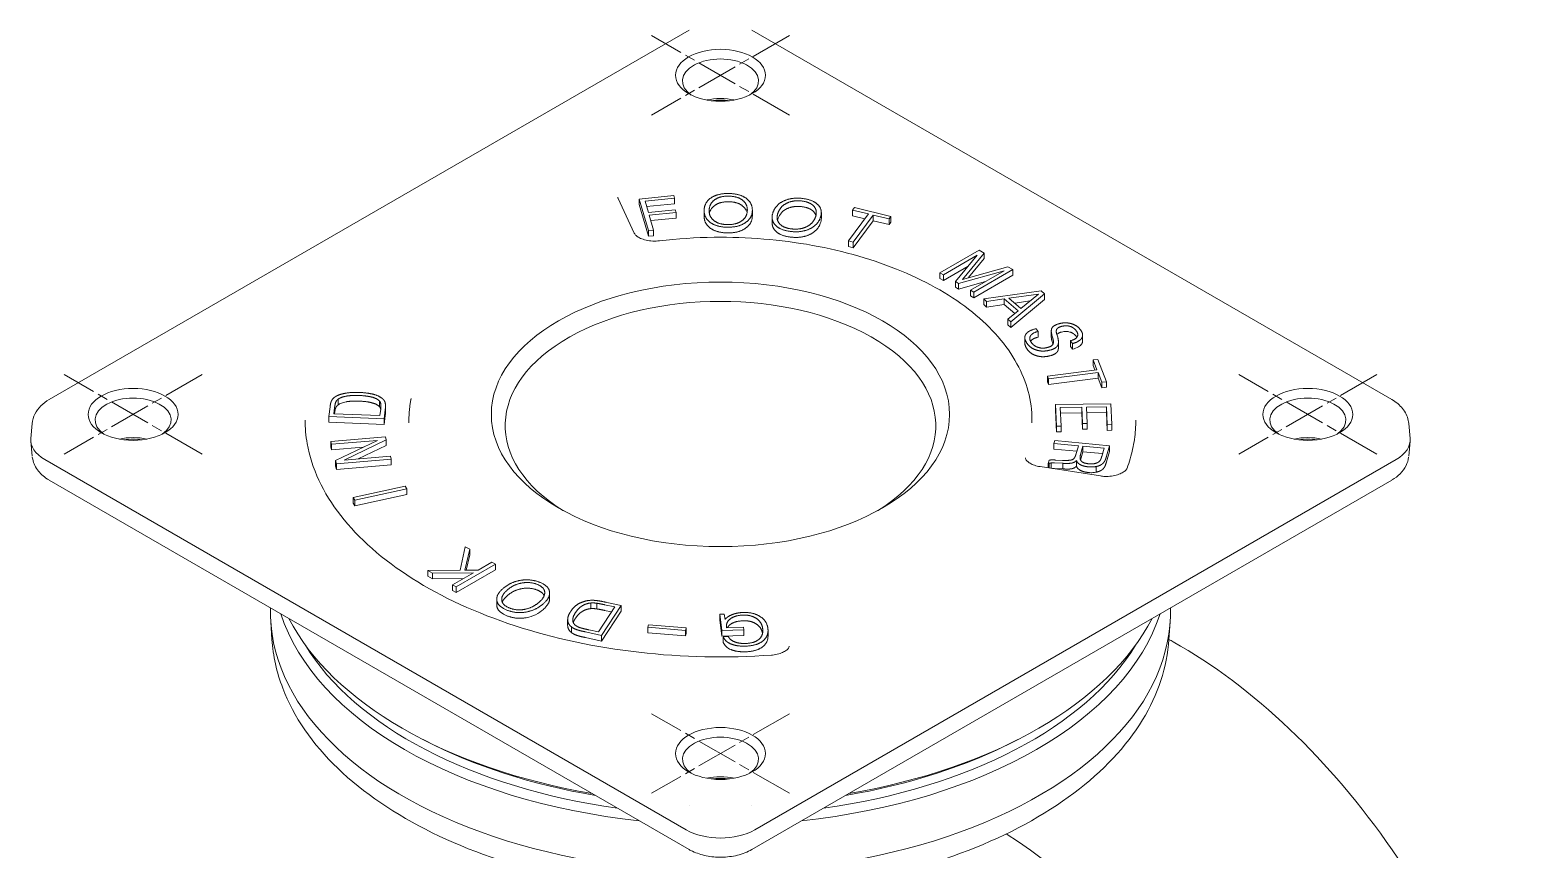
# Model space of a CAD drawing. Header units: millimetres. Extents: x 12 to 828, y 12 to 582.
# Drawn here: x 306.3 to 523.7, y 333.4 to 451.8 of the extents above; entities that cross this region are included whole.
import ezdxf

# ---------------------------------------------------------------- set-up
doc = ezdxf.new("R2010")
doc.units = ezdxf.units.MM
doc.header["$LTSCALE"] = 2
doc.linetypes.add('CHAIN', pattern=[0.3543, 0.2362, -0.0295, 0.0591, -0.0295])
doc.layers.add('가는실선중심선_A3', color=1, linetype='Continuous', lineweight=5, true_color=0xff0000)
doc.layers.add('굵은실선_A3', color=7, linetype='Continuous', lineweight=18)

msp = doc.modelspace()

# ---------------------------------------------------------------- linework, layer by layer
at = {"layer": '가는실선중심선_A3', "linetype": 'CHAIN', "ltscale": 12.778786}
for p, q in [((415.99, 439.51), (396.07, 451.01)), ((415.99, 451.01), (396.07, 439.51)), ((331.14, 390.52), (311.22, 402.02)), ((331.14, 402.02), (311.22, 390.52)), ((500.84, 390.52), (480.92, 402.02)), ((500.84, 402.02), (480.92, 390.52)), ((415.99, 341.53), (396.07, 353.03)), ((415.99, 353.03), (396.07, 341.53))]:
    msp.add_line(p, q, dxfattribs=at)
at = {"layer": '굵은실선_A3'}
for p, q in [((309.05, 398.41), (401.5, 451.78)), ((410.56, 451.78), (503.01, 398.41)), ((393.57, 422.44), (391.24, 427.47)), ((399.29, 427.87), (394.3, 427.38)), ((394.3, 427.38), (395.64, 422.83)), ((394.3, 426.57), (394.3, 427.38)), ((395.64, 422.01), (394.3, 426.57)), ((395.13, 427.08), (399.4, 427.5)), ((395.61, 425.43), (395.13, 427.08)), ((399.4, 426.68), (395.36, 426.28)), ((399.4, 427.5), (399.29, 427.87)), ((399.4, 426.68), (399.4, 427.5)), ((425.38, 426.14), (425.12, 425.79)), ((430.64, 424.85), (425.38, 426.14)), ((399.5, 425.82), (395.61, 425.43)), ((395.72, 425.06), (399.61, 425.44)), ((396.36, 422.9), (395.72, 425.06)), ((399.61, 424.62), (395.96, 424.26)), ((399.61, 425.44), (399.5, 425.82)), ((399.61, 424.62), (399.61, 425.44)), ((403.67, 424.88), (403.67, 425.7)), ((410.64, 424.98), (410.64, 425.8)), ((413.49, 423.92), (413.49, 424.74)), ((420.6, 424.6), (420.6, 425.42)), ((427.41, 425.23), (424.54, 421.33)), ((425.12, 425.79), (427.41, 425.23)), ((425.12, 424.97), (425.12, 425.79)), ((426.9, 424.54), (425.12, 424.97)), ((425.21, 421.17), (428.08, 425.06)), ((428.08, 424.25), (425.21, 420.35)), ((428.08, 425.06), (430.38, 424.5)), ((428.08, 424.25), (428.08, 425.06)), ((430.38, 423.68), (428.08, 424.25)), ((430.38, 424.5), (430.64, 424.85)), ((430.38, 423.68), (430.38, 424.5)), ((430.64, 424.04), (430.38, 423.68)), ((430.64, 424.04), (430.64, 424.85)), ((395.64, 422.83), (396.36, 422.9)), ((395.64, 422.01), (395.64, 422.83)), ((396.36, 422.08), (395.64, 422.01)), ((396.36, 422.08), (396.36, 422.9)), ((424.54, 420.51), (424.54, 421.33)), ((424.54, 421.33), (425.21, 421.17)), ((425.21, 420.35), (424.54, 420.51)), ((425.21, 420.35), (425.21, 421.17)), ((443.38, 420), (437.74, 416.73)), ((441, 415.78), (444.11, 419.58)), ((444.11, 419.58), (443.38, 420)), ((444.11, 418.77), (444.11, 419.58)), ((438.25, 416.43), (443.1, 419.26)), ((441.81, 417.69), (438.25, 415.62)), ((443.1, 419.26), (439.97, 415.45)), ((447.55, 417.61), (441, 415.78)), ((444.11, 418.77), (441.87, 416.03)), ((448.28, 417.19), (447.55, 417.61)), ((437.74, 415.91), (437.74, 416.73)), ((437.74, 416.73), (438.25, 416.43)), ((438.25, 415.62), (437.74, 415.91)), ((438.25, 415.62), (438.25, 416.43)), ((439.97, 415.45), (440.41, 415.19)), ((439.97, 414.63), (439.97, 415.45)), ((440.41, 415.19), (447, 417.03)), ((444.3, 415.46), (440.41, 414.38)), ((447, 417.03), (442.14, 414.2)), ((442.65, 413.91), (448.28, 417.19)), ((448.28, 416.37), (442.65, 413.1)), ((448.28, 416.37), (448.28, 417.19)), ((440.41, 414.38), (439.97, 414.63)), ((440.41, 414.38), (440.41, 415.19)), ((442.14, 414.2), (442.65, 413.91)), ((442.14, 413.39), (442.14, 414.2)), ((442.65, 413.1), (442.14, 413.39)), ((442.65, 413.1), (442.65, 413.91)), ((452.37, 414.11), (444.05, 412.95)), ((447.7, 413.04), (451.96, 413.65)), ((449.44, 411.57), (447.7, 413.04)), ((447.96, 409.64), (452.86, 413.7)), ((451.96, 413.65), (449.44, 411.57)), ((452.86, 413.7), (452.37, 414.11)), ((452.86, 412.88), (452.86, 413.7)), ((444.05, 412.14), (444.05, 412.95)), ((444.05, 412.95), (444.48, 412.59)), ((444.48, 411.77), (444.05, 412.14)), ((444.48, 412.59), (447.01, 412.95)), ((444.48, 411.77), (444.48, 412.59)), ((447.01, 412.13), (444.48, 411.77)), ((447.01, 412.95), (449.04, 411.23)), ((447.01, 412.13), (447.01, 412.95)), ((448.55, 410.83), (447.01, 412.13)), ((449.04, 411.23), (447.53, 410.01)), ((452.86, 412.88), (447.96, 408.83)), ((450.77, 412.67), (448.53, 412.35)), ((447.53, 410.01), (447.96, 409.64)), ((447.53, 409.19), (447.53, 410.01)), ((447.96, 408.83), (447.53, 409.19)), ((447.96, 408.83), (447.96, 409.64)), ((450, 406.54), (450, 407.36)), ((451.62, 408.65), (451.57, 408.64)), ((451.92, 408.25), (451.62, 408.65)), ((451.92, 407.43), (451.92, 408.25)), ((453.82, 407.5), (453.82, 408.31)), ((453.9, 407.73), (454.03, 407.3)), ((454.03, 406.48), (453.9, 406.92)), ((454.74, 407.41), (454.58, 407.95)), ((454.85, 405.92), (454.85, 406.73)), ((456.57, 406.91), (456.88, 406.5)), ((456.57, 406.09), (456.57, 406.91)), ((456.88, 405.69), (456.88, 406.5)), ((458.35, 406.9), (458.35, 407.72)), ((456.88, 405.69), (456.57, 406.09)), ((460.42, 402.73), (453.26, 401.81)), ((453.41, 401.4), (460.58, 402.32)), ((460.53, 404.21), (459.88, 404.13)), ((459.88, 404.13), (460.42, 402.73)), ((459.88, 403.31), (459.88, 404.13)), ((460.12, 402.69), (459.88, 403.31)), ((461.77, 400.99), (460.53, 404.21)), ((460.58, 402.32), (461.12, 400.91)), ((460.58, 401.5), (460.58, 402.32)), ((453.26, 400.99), (453.26, 401.81)), ((453.26, 401.81), (453.41, 401.4)), ((453.41, 400.58), (453.26, 400.99)), ((460.58, 401.5), (453.41, 400.58)), ((453.41, 400.58), (453.41, 401.4)), ((461.12, 400.09), (460.58, 401.5)), ((461.12, 400.91), (461.77, 400.99)), ((461.12, 400.09), (461.12, 400.91)), ((461.77, 400.18), (461.12, 400.09)), ((461.77, 400.18), (461.77, 400.99)), ((350.78, 397.63), (350.78, 398.45)), ((356.79, 397.36), (356.79, 398.18)), ((462.42, 397.81), (454.43, 397.68)), ((462.58, 394.79), (462.42, 397.81)), ((349.64, 397.38), (349.47, 395.96)), ((349.47, 395.96), (357.45, 395.65)), ((349.47, 395.15), (349.47, 395.96)), ((350.18, 396.35), (350.28, 397.22)), ((356.84, 396.09), (350.18, 396.35)), ((350.28, 396.41), (350.28, 396.35)), ((356.95, 397), (356.84, 396.09)), ((356.97, 397.25), (356.97, 397.67)), ((357.45, 395.65), (357.6, 396.93)), ((357.6, 396.12), (357.45, 394.83)), ((357.45, 394.83), (357.45, 395.65)), ((357.64, 396.68), (357.64, 397.5)), ((454.43, 396.86), (454.43, 397.68)), ((454.43, 397.68), (454.58, 394.58)), ((454.58, 393.76), (454.43, 396.86)), ((455.11, 397.27), (458.22, 397.32)), ((455.24, 394.59), (455.11, 397.27)), ((458.22, 396.51), (455.15, 396.45)), ((458.22, 397.32), (458.34, 394.94)), ((458.22, 396.51), (458.22, 397.32)), ((458.34, 394.13), (458.22, 396.51)), ((458.89, 397.33), (461.78, 397.38)), ((459.01, 394.95), (458.89, 397.33)), ((461.78, 396.57), (458.93, 396.52)), ((461.78, 397.38), (461.91, 394.78)), ((461.78, 396.57), (461.78, 397.38)), ((461.91, 393.96), (461.78, 396.57)), ((306.6, 394.97), (306.4, 392.81)), ((357.45, 394.83), (349.47, 395.15)), ((361.03, 395.45), (361.03, 395.05)), ((451.03, 395.45), (451.03, 395.05)), ((454.58, 394.58), (455.24, 394.59)), ((454.58, 393.76), (454.58, 394.58)), ((455.24, 393.77), (454.58, 393.76)), ((455.24, 393.77), (455.24, 394.59)), ((458.34, 394.94), (459.01, 394.95)), ((458.34, 394.13), (458.34, 394.94)), ((459.01, 394.14), (458.34, 394.13)), ((459.01, 394.14), (459.01, 394.95)), ((461.91, 394.78), (462.58, 394.79)), ((461.91, 393.96), (461.91, 394.78)), ((462.58, 393.97), (461.91, 393.96)), ((462.58, 393.97), (462.58, 394.79)), ((505.46, 394.97), (505.66, 392.81)), ((306.4, 392.38), (306.6, 390.22)), ((357.64, 393.04), (349.72, 392.37)), ((349.72, 392.37), (349.83, 391.96)), ((349.72, 391.56), (349.72, 392.37)), ((349.83, 391.14), (349.72, 391.56)), ((349.83, 391.96), (356.49, 392.52)), ((349.83, 391.14), (349.83, 391.96)), ((354.43, 391.53), (349.83, 391.14)), ((356.49, 392.52), (350.42, 389.6)), ((351.65, 389.65), (357.75, 392.59)), ((357.75, 391.77), (353.71, 389.83)), ((357.75, 392.59), (357.64, 393.04)), ((357.75, 391.77), (357.75, 392.59)), ((454.32, 392.48), (454.2, 392.07)), ((454.2, 392.07), (457.73, 391.74)), ((454.2, 391.25), (454.2, 392.07)), ((462.22, 391.74), (454.32, 392.48)), ((457.73, 391.74), (457.35, 390.41)), ((458.04, 390.47), (458.38, 391.68)), ((458.38, 391.68), (461.45, 391.39)), ((458.38, 390.86), (458.38, 391.68)), ((461.45, 391.39), (461.11, 390.2)), ((461.79, 390.23), (462.22, 391.74)), ((462.22, 390.93), (462.22, 391.74)), ((505.66, 392.38), (505.46, 390.22)), ((308.44, 389.74), (401.09, 336.25)), ((350.42, 389.6), (350.54, 389.14)), ((350.42, 388.78), (350.42, 389.6)), ((350.54, 389.14), (358.45, 389.8)), ((350.54, 388.32), (350.54, 389.14)), ((358.35, 390.22), (351.65, 389.65)), ((358.45, 389.8), (358.35, 390.22)), ((358.45, 388.98), (358.45, 389.8)), ((410.97, 336.25), (503.62, 389.74)), ((453.52, 389.66), (453.39, 389.19)), ((453.39, 389.19), (453.5, 389.18)), ((453.39, 388.54), (453.39, 389.19)), ((453.5, 388.52), (453.5, 389.18)), ((453.79, 388.48), (453.79, 389.25)), ((457.5, 390.94), (454.2, 391.25)), ((454.27, 389.26), (455.47, 389.2)), ((455.42, 389.63), (454.37, 389.68)), ((455.47, 388.39), (455.47, 389.2)), ((457.46, 388.79), (457.46, 389.61)), ((458.38, 390.86), (458.05, 389.68)), ((461.22, 390.6), (458.38, 390.86)), ((462.22, 390.93), (461.79, 389.41)), ((350.54, 388.32), (350.42, 388.78)), ((358.45, 388.98), (350.54, 388.32)), ((460.91, 387.38), (452.2, 388.73)), ((455.47, 388.39), (454.27, 388.45)), ((460.3, 387.92), (460.3, 388.74)), ((401.5, 333.41), (309.05, 386.78)), ((360.46, 385.89), (352.96, 384.27)), ((353.22, 383.88), (360.71, 385.5)), ((360.71, 385.5), (360.46, 385.89)), ((360.71, 384.68), (360.71, 385.5)), ((503.01, 386.78), (410.56, 333.41)), ((352.96, 384.27), (353.22, 383.88)), ((352.96, 383.46), (352.96, 384.27)), ((353.22, 383.06), (352.96, 383.46)), ((360.71, 384.68), (353.22, 383.06)), ((353.22, 383.06), (353.22, 383.88)), ((369.16, 377.15), (368.41, 373.76)), ((369.1, 373.76), (369.81, 376.78)), ((369.81, 376.78), (369.16, 377.15)), ((369.81, 375.96), (369.81, 376.78)), ((367.86, 371.37), (373.52, 374.63)), ((369.81, 375.96), (369.29, 373.76)), ((373.01, 374.92), (371.01, 373.77)), ((373.52, 374.63), (373.01, 374.92)), ((373.52, 373.81), (373.52, 374.63)), ((368.41, 373.76), (363.77, 373.74)), ((363.77, 373.74), (364.43, 373.35)), ((363.77, 372.92), (363.77, 373.74)), ((364.43, 372.53), (363.77, 372.92)), ((364.43, 373.35), (370.34, 373.39)), ((364.43, 372.53), (364.43, 373.35)), ((368.91, 372.56), (364.43, 372.53)), ((370.34, 373.39), (367.34, 371.66)), ((373.52, 373.81), (367.86, 370.55)), ((371.01, 373.77), (369.1, 373.76)), ((367.34, 371.66), (367.86, 371.37)), ((367.34, 370.85), (367.34, 371.66)), ((367.86, 370.55), (367.34, 370.85)), ((367.86, 370.55), (367.86, 371.37)), ((373.71, 368.76), (373.71, 369.57)), ((381.35, 369.65), (381.35, 370.46)), ((387.29, 368.21), (387.29, 369.02)), ((388.19, 368.16), (388.19, 368.98)), ((390.76, 368.45), (388.4, 364.84)), ((388.85, 364.34), (391.68, 368.66)), ((391.68, 367.84), (388.85, 363.52)), ((389.28, 368.77), (390.76, 368.45)), ((390.3, 367.73), (389.28, 367.95)), ((391.68, 368.66), (389.59, 369.11)), ((391.68, 367.84), (391.68, 368.66)), ((406.55, 367.42), (405.96, 367.4)), ((405.96, 367.4), (406.23, 365.03)), ((405.96, 366.58), (405.96, 367.4)), ((406.7, 366.66), (406.55, 367.42)), ((341.24, 363.77), (341.07, 366.3)), ((383.95, 365.81), (383.95, 366.63)), ((384.52, 364.73), (384.52, 365.55)), ((395.61, 365.89), (395.52, 365.54)), ((395.52, 365.54), (401, 365.07)), ((395.52, 364.73), (395.52, 365.54)), ((401.08, 365.41), (395.61, 365.89)), ((401, 365.07), (401.08, 365.41)), ((401.08, 364.6), (401.08, 365.41)), ((406.23, 364.22), (405.96, 366.58)), ((409.35, 365.53), (406.89, 365.44)), ((406.89, 365.44), (406.89, 365.46)), ((409.39, 365.15), (409.35, 365.53)), ((470.82, 363.77), (470.99, 366.3)), ((386.55, 364.84), (388.85, 364.34)), ((388.85, 363.52), (386.55, 364.02)), ((388.4, 364.84), (386.99, 365.15)), ((388.85, 363.52), (388.85, 364.34)), ((401, 364.26), (395.52, 364.73)), ((401, 364.26), (401, 365.07)), ((401.08, 364.6), (401, 364.26)), ((406.23, 365.03), (409.39, 365.15)), ((406.23, 364.22), (406.23, 365.03)), ((409.39, 364.33), (406.23, 364.22)), ((407.18, 364.16), (406.43, 364.14)), ((406.43, 363.32), (406.43, 364.14)), ((409.39, 364.33), (409.39, 365.15)), ((412.9, 364.24), (412.9, 365.06)), ((363.35, 349.14), (362.65, 349.5)), ((448.71, 349.14), (449.41, 349.5))]:
    msp.add_line(p, q, dxfattribs=at)
for centre, major_axis, ratio, start_param, end_param in [((402.5, 450.05), (-1, 1.73), 0.57735, 6.277111, 6.283185), ((409.56, 450.05), (1, 1.73), 0.57735, 0, 0.006075), ((406.03, 444.44), (-5.5, 0), 0.57735, 2.443413, 6.981365), ((406.03, 438.73), (-5.5, 0), 0.57735, 4.341748, 5.08303), ((406.03, 437.91), (6.5, 0), 0.57735, 1.365845, 1.775747), ((406.03, 394.64), (-31.1, 0), 0.57735, 2.387853, 7.036925), ((321.18, 395.45), (-5.5, 0), 0.57735, 2.443413, 6.981365), ((490.88, 395.45), (-5.5, 0), 0.57735, 2.443413, 6.981365), ((313.41, 392.6), (-7.02, 0), 0.575771, 6.230968, 7.067214), ((321.18, 389.74), (-5.5, 0), 0.57735, 4.341748, 5.08303), ((321.18, 388.92), (6.5, 0), 0.57735, 1.365845, 1.775747), ((490.88, 389.74), (-5.5, 0), 0.57735, 4.341748, 5.08303), ((490.88, 388.92), (6.5, 0), 0.57735, 1.365845, 1.775747), ((498.65, 392.6), (7.02, 0), 0.575771, 5.499157, 6.335402), ((406.03, 367.69), (65, 0), 0.57735, 3.125035, 6.299743), ((406.03, 374.23), (-64.58, 0), 0.57735, 0.182533, 1.388263), ((406.03, 374.23), (64.58, 0), 0.57735, 4.894922, 6.100652), ((406.03, 377.49), (-65.05, 0), 0.57735, 0.288759, 1.282037), ((406.03, 377.49), (65.05, 0), 0.57735, 5.001148, 5.994426), ((406.03, 375.04), (-63.53, 0), 0.57735, 0.336632, 1.334337), ((406.03, 375.04), (63.53, 0), 0.57735, 4.948848, 5.946553), ((406.03, 376.67), (64, 0), 0.57735, 3.98233, 4.426032), ((406.03, 346.46), (-5.5, 0), 0.57735, 2.443413, 6.981365), ((406.03, 376.67), (64, 0), 0.57735, 4.998745, 5.442448), ((406.03, 340.75), (-5.5, 0), 0.57735, 4.341748, 5.08303), ((406.03, 339.93), (6.5, 0), 0.57735, 1.365845, 1.775747), ((406.03, 376.67), (64, 0), 0.577353, 4.641692, 4.641701), ((406.03, 376.67), (64, 0), 0.577353, 4.783077, 4.783086), ((406.03, 339.12), (-7, 0), 0.578934, 0.786768, 2.354825), ((445.63, 288.49), (29.5, -51.1), 0.57735, 5.984611, 8.599105), ((402.5, 335.14), (-1, -1.73), 0.57735, 0, 0.006073), ((409.56, 335.14), (1, -1.73), 0.57735, 6.277112, 6.283185)]:
    msp.add_ellipse(centre, major_axis=major_axis, ratio=ratio, start_param=start_param, end_param=end_param, dxfattribs=at)
for centre, major_axis in [((406.03, 445.26), (6.5, 0)), ((406.03, 396.27), (33.1, 0)), ((321.18, 396.27), (6.5, 0)), ((490.88, 396.27), (6.5, 0)), ((406.03, 347.28), (6.5, 0))]:
    msp.add_ellipse(centre, major_axis=major_axis, ratio=0.57735, dxfattribs=at)
for points, knots in [([(391.24, 427.47), (391.23, 427.48), (391.23, 427.5), (391.22, 427.52), (391.21, 427.54), (391.21, 427.56), (391.2, 427.57), (391.2, 427.59), (391.2, 427.6), (391.2, 427.62), (391.2, 427.64), (391.2, 427.65)], [2.0943951, 2.0943951, 2.0943951, 2.0943951, 2.146755, 2.146755, 2.1991149, 2.1991149, 2.2514747, 2.2514747, 2.3038346, 2.3038346, 2.3561945, 2.3561945, 2.3561945, 2.3561945]), ([(405.22, 426.47), (404.95, 426.28), (404.75, 426.06), (404.53, 425.65), (404.47, 425.47), (404.43, 425.3)], [0, 0, 0, 0, 0.130289, 0.130289, 0.2226078, 0.2226078, 0.2226078, 0.2226078]), ([(409.18, 426.42), (409.45, 426.23), (409.63, 426), (409.8, 425.64), (409.84, 425.51), (409.87, 425.38)], [-0.2798427, -0.2798427, -0.2798427, -0.2798427, -0.1501596, -0.1501596, -0.0837736, -0.0837736, -0.0837736, -0.0837736]), ([(415.65, 425.99), (415.32, 425.83), (415.05, 425.63), (414.61, 425.16), (414.45, 424.88), (414.35, 424.6)], [0, 0, 0, 0, 0.130289, 0.130289, 0.2796258, 0.2796258, 0.2796258, 0.2796258]), ([(397.2, 421.35), (396.89, 421.31), (396.56, 421.3), (395.91, 421.33), (395.59, 421.38), (395, 421.51), (394.73, 421.6), (394.27, 421.8), (394.08, 421.91), (393.8, 422.13), (393.7, 422.24), (393.61, 422.37), (393.59, 422.41), (393.57, 422.44)], [0.58614, 0.58614, 0.58614, 0.58614, 0.871618, 0.871618, 1.158267, 1.158267, 1.440164, 1.440164, 1.712458, 1.712458, 1.977772, 1.977772, 2.094395, 2.094395, 2.094395, 2.094395]), ([(451.03, 395.45), (451.03, 398.23), (450.28, 400.99), (447.39, 406.28), (445.2, 408.79), (439.57, 413.33), (436.1, 415.33), (428.26, 418.6), (423.9, 419.86), (414.71, 421.52), (409.9, 421.91), (402.45, 421.82), (399.8, 421.65), (397.2, 421.35)], [0.785398, 0.785398, 0.785398, 0.785398, 1.091932, 1.091932, 1.407377, 1.407377, 1.730424, 1.730424, 2.054085, 2.054085, 2.377111, 2.377111, 2.555453, 2.555453, 2.555453, 2.555453]), ([(456.51, 408.17), (456.42, 408.2), (456.33, 408.22), (456.14, 408.24), (456.04, 408.25), (455.72, 408.25), (455.51, 408.21), (455.31, 408.17)], [0, 0, 0, 0, 0.0299019, 0.0299019, 0.0596118, 0.0596118, 0.1248461, 0.1248461, 0.1248461, 0.1248461]), ([(458.23, 406.48), (458.18, 406.4), (458.11, 406.32), (457.95, 406.16), (457.85, 406.09), (457.49, 405.88), (457.19, 405.77), (456.88, 405.69)], [0, 0, 0, 0, 0.0472103, 0.0472103, 0.0947513, 0.0947513, 0.1996313, 0.1996313, 0.1996313, 0.1996313]), ([(306.6, 394.96), (306.64, 395.43), (306.78, 395.89), (307.2, 396.75), (307.5, 397.15), (308.2, 397.85), (308.61, 398.15), (309.05, 398.41)], [0, 0, 0, 0, 0.169228, 0.169228, 0.3408323, 0.3408323, 0.5136165, 0.5136165, 0.5136165, 0.5136165]), ([(350.78, 397.63), (350.91, 397.74), (351.08, 397.83), (351.48, 397.98), (351.71, 398.04), (351.95, 398.09)], [0, 0, 0, 0, 0.0695407, 0.0695407, 0.1447666, 0.1447666, 0.1447666, 0.1447666]), ([(361.32, 398.48), (361.28, 398.28), (361.25, 398.08), (361.19, 397.68), (361.16, 397.48), (361.11, 397.07), (361.09, 396.87), (361.06, 396.47), (361.05, 396.26), (361.03, 395.86), (361.03, 395.66), (361.03, 395.45)], [3.8149987, 3.8149987, 3.8149987, 3.8149987, 3.8373971, 3.8373971, 3.8597955, 3.8597955, 3.882194, 3.882194, 3.9045924, 3.9045924, 3.9269908, 3.9269908, 3.9269908, 3.9269908]), ([(361.33, 398.55), (361.33, 398.55), (361.33, 398.54), (361.33, 398.53), (361.33, 398.53), (361.33, 398.52), (361.33, 398.52), (361.33, 398.51), (361.33, 398.5), (361.33, 398.49), (361.32, 398.49), (361.32, 398.48)], [5.4977871, 5.4977871, 5.4977871, 5.4977871, 5.5201856, 5.5201856, 5.542584, 5.542584, 5.5649824, 5.5649824, 5.5873809, 5.5873809, 5.6097793, 5.6097793, 5.6097793, 5.6097793]), ([(503.01, 398.41), (503.61, 398.06), (504.15, 397.62), (504.96, 396.61), (505.26, 396.02), (505.42, 395.26), (505.45, 395.11), (505.46, 394.96)], [0, 0, 0, 0, 0.234404, 0.234404, 0.4575754, 0.4575754, 0.5127203, 0.5127203, 0.5127203, 0.5127203]), ([(413.38, 361.49), (407.02, 361.04), (400.54, 361.18), (387.98, 362.62), (381.91, 363.92), (370.8, 367.55), (365.76, 369.86), (357.23, 375.27), (353.73, 378.35), (348.59, 384.96), (346.96, 388.48), (346.13, 393.18), (346.03, 394.31), (346.03, 395.45)], [0.663521, 0.663521, 0.663521, 0.663521, 0.981462, 0.981462, 1.299355, 1.299355, 1.61683, 1.61683, 1.934037, 1.934037, 2.25416, 2.25416, 2.356194, 2.356194, 2.356194, 2.356194]), ([(466.03, 395.45), (466.03, 394.99), (466.01, 394.52), (465.95, 393.59), (465.89, 393.12), (465.76, 392.19), (465.67, 391.72), (465.47, 390.79), (465.35, 390.33), (465.08, 389.41), (464.93, 388.95), (464.76, 388.49)], [5.4977871, 5.4977871, 5.4977871, 5.4977871, 5.5396158, 5.5396158, 5.5814445, 5.5814445, 5.6232732, 5.6232732, 5.6651019, 5.6651019, 5.7069306, 5.7069306, 5.7069306, 5.7069306]), ([(309.01, 386.8), (308.42, 387.15), (307.9, 387.58), (307.1, 388.58), (306.8, 389.17), (306.65, 389.88), (306.63, 389.98), (306.62, 390.08)], [0.0051537, 0.0051537, 0.0051537, 0.0051537, 0.2344031, 0.2344031, 0.4575726, 0.4575726, 0.4947452, 0.4947452, 0.4947452, 0.4947452]), ([(452.2, 388.73), (451.91, 388.77), (451.64, 388.83), (451.15, 389), (450.93, 389.1), (450.57, 389.31), (450.43, 389.42), (450.22, 389.62), (450.16, 389.72), (450.09, 389.86), (450.08, 389.92), (450.08, 389.97)], [1.047198, 1.047198, 1.047198, 1.047198, 1.308997, 1.308997, 1.570796, 1.570796, 1.832596, 1.832596, 2.094395, 2.094395, 2.356194, 2.356194, 2.356194, 2.356194]), ([(505.44, 390.08), (505.39, 389.66), (505.26, 389.25), (504.86, 388.44), (504.56, 388.04), (503.87, 387.36), (503.48, 387.06), (503.05, 386.8)], [0.0183897, 0.0183897, 0.0183897, 0.0183897, 0.1692303, 0.1692303, 0.3408348, 0.3408348, 0.5084681, 0.5084681, 0.5084681, 0.5084681]), ([(460.3, 387.92), (460.15, 387.89), (460, 387.87), (459.62, 387.84), (459.41, 387.85), (459.2, 387.87)], [0, 0, 0, 0, 0.0480278, 0.0480278, 0.1122002, 0.1122002, 0.1122002, 0.1122002]), ([(464.76, 388.49), (464.73, 388.4), (464.66, 388.29), (464.42, 388.05), (464.27, 387.94), (463.89, 387.73), (463.66, 387.63), (463.14, 387.46), (462.84, 387.4), (462.22, 387.32), (461.9, 387.3), (461.34, 387.32), (461.12, 387.34), (460.91, 387.38)], [5.706931, 5.706931, 5.706931, 5.706931, 6.031621, 6.031621, 6.300679, 6.300679, 6.568869, 6.568869, 6.846886, 6.846886, 7.132022, 7.132022, 7.330383, 7.330383, 7.330383, 7.330383]), ([(374.5, 369.14), (374.52, 369.19), (374.54, 369.23), (374.71, 369.55), (374.94, 369.82), (375.21, 370.06)], [0.1059275, 0.1059275, 0.1059275, 0.1059275, 0.1297864, 0.1297864, 0.2800657, 0.2800657, 0.2800657, 0.2800657]), ([(380.45, 368.1), (380.13, 367.82), (379.75, 367.55), (378.91, 367.14), (378.46, 366.99), (377.97, 366.9)], [-0.3316986, -0.3316986, -0.3316986, -0.3316986, -0.1554122, -0.1554122, 0, 0, 0, 0]), ([(470.82, 363.77), (470.57, 359.77), (469.25, 355.82), (464.65, 348.28), (461.28, 344.72), (452.79, 338.32), (447.61, 335.52), (436.02, 331.02), (429.61, 329.33), (416.24, 327.22), (409.27, 326.79), (395.47, 327.25), (388.64, 328.13), (375.76, 331.11), (369.73, 333.21), (359.06, 338.46), (354.42, 341.6), (347.09, 348.66), (344.38, 352.58), (341.92, 359.01), (341.39, 361.39), (341.24, 363.77)], [5.534854, 5.534854, 5.534854, 5.534854, 5.836788, 5.836788, 6.152088, 6.152088, 6.47663, 6.47663, 6.801643, 6.801643, 7.125795, 7.125795, 7.449692, 7.449692, 7.774108, 7.774108, 8.099345, 8.099345, 8.422089, 8.422089, 8.602313, 8.602313, 8.602313, 8.602313]), ([(407.57, 362.28), (407.27, 362.4), (407.03, 362.54), (406.64, 362.9), (406.51, 363.11), (406.43, 363.32)], [-0.2210424, -0.2210424, -0.2210424, -0.2210424, -0.1132236, -0.1132236, 0, 0, 0, 0]), ([(412.9, 364.24), (412.9, 363.99), (412.86, 363.74), (412.69, 363.35), (412.61, 363.21), (412.4, 362.94), (412.27, 362.81), (412.12, 362.7)], [-0.2837604, -0.2837604, -0.2837604, -0.2837604, -0.1540781, -0.1540781, -0.0754979, -0.0754979, 0, 0, 0, 0]), ([(511.35, 241.88), (514.83, 244.99), (517.59, 248.98), (521.73, 258.61), (522.96, 264.36), (523.68, 277.06), (523.08, 284.05), (520.08, 298.38), (517.69, 305.72), (511.4, 320.01), (507.51, 326.95), (498.6, 339.8), (493.59, 345.71), (482.88, 355.9), (477.19, 360.19), (471.21, 363.53), (471.02, 363.64), (470.82, 363.75)], [5.617205, 5.617205, 5.617205, 5.617205, 5.904551, 5.904551, 6.220082, 6.220082, 6.550915, 6.550915, 6.881669, 6.881669, 7.210724, 7.210724, 7.539656, 7.539656, 7.870122, 7.870122, 7.881313, 7.881313, 7.881313, 7.881313]), ([(415.96, 362.79), (415.96, 362.73), (415.95, 362.67), (415.86, 362.5), (415.78, 362.39), (415.52, 362.17), (415.36, 362.05), (414.95, 361.85), (414.71, 361.75), (414.17, 361.6), (413.87, 361.54), (413.5, 361.5), (413.44, 361.5), (413.38, 361.49)], [5.497787, 5.497787, 5.497787, 5.497787, 5.787571, 5.787571, 6.077355, 6.077355, 6.34394, 6.34394, 6.61362, 6.61362, 6.893115, 6.893115, 6.946706, 6.946706, 6.946706, 6.946706]), ([(410.55, 333.4), (409.93, 333.04), (409.22, 332.77), (407.74, 332.4), (406.95, 332.31), (405.43, 332.28), (404.67, 332.36), (403.26, 332.65), (402.59, 332.86), (401.82, 333.23), (401.66, 333.31), (401.51, 333.4)], [0, 0, 0, 0, 0.2407736, 0.2407736, 0.4741135, 0.4741135, 0.6974219, 0.6974219, 0.9174313, 0.9174313, 0.9771904, 0.9771904, 0.9771904, 0.9771904])]:
    msp.add_open_spline(points, degree=3, knots=knots, dxfattribs=at)
for points, degree in [([(404.69, 427.57), (403.71, 426.91), (403.67, 425.79)], 2), ([(404.39, 425.78), (404.43, 426.73), (405.22, 427.29)], 2), ([(407.2, 428.18), (405.65, 428.2), (404.69, 427.57)], 2), ([(405.22, 427.29), (405.98, 427.82), (407.18, 427.8)], 2), ([(407.18, 426.99), (405.98, 427), (405.22, 426.47)], 2), ([(407.18, 427.8), (408.45, 427.79), (409.18, 427.24)], 2), ([(409.18, 426.42), (408.45, 426.97), (407.18, 426.99)], 2), ([(409.72, 427.5), (408.79, 428.16), (407.2, 428.18)], 2), ([(409.18, 427.24), (409.94, 426.68), (409.91, 425.71)], 2), ([(410.63, 425.7), (410.68, 426.83), (409.72, 427.5)], 2), ([(415.22, 427.13), (414.04, 426.6), (413.64, 425.5)], 2), ([(414.35, 425.41), (414.69, 426.35), (415.65, 426.8)], 2), ([(417.88, 427.46), (416.37, 427.65), (415.22, 427.13)], 2), ([(415.65, 426.8), (416.57, 427.24), (417.75, 427.1)], 2), ([(417.75, 426.28), (416.57, 426.42), (415.65, 425.99)], 2), ([(417.75, 427.1), (418.99, 426.94), (419.53, 426.32)], 2), ([(419.53, 425.51), (418.99, 426.12), (417.75, 426.28)], 2), ([(420.14, 426.52), (419.44, 427.27), (417.88, 427.46)], 2), ([(419.53, 426.32), (420.09, 425.69), (419.74, 424.75)], 2), ([(420.45, 424.66), (420.86, 425.76), (420.14, 426.52)], 2), ([(403.67, 425.79), (403.63, 424.68), (404.56, 424)], 2), ([(404.56, 423.18), (403.67, 423.83), (403.67, 424.88)], 2), ([(405.1, 424.26), (404.36, 424.83), (404.39, 425.78)], 2), ([(404.56, 424), (405.48, 423.33), (407.02, 423.31)], 2), ([(407.03, 423.69), (405.82, 423.7), (405.1, 424.26)], 2), ([(407.02, 423.31), (408.61, 423.29), (409.59, 423.94)], 2), ([(409.07, 424.21), (408.3, 423.67), (407.03, 423.69)], 2), ([(409.91, 425.71), (409.87, 424.75), (409.07, 424.21)], 2), ([(409.59, 423.94), (410.59, 424.58), (410.63, 425.7)], 2), ([(410.63, 424.89), (410.59, 423.77), (409.59, 423.12)], 2), ([(410.64, 424.98), (410.64, 424.95), (410.64, 424.92), (410.63, 424.89)], 3), ([(413.64, 425.5), (413.23, 424.41), (413.92, 423.65)], 2), ([(413.92, 422.83), (413.49, 423.31), (413.49, 423.92)], 2), ([(414.54, 423.84), (414, 424.48), (414.35, 425.41)], 2), ([(414.35, 424.6), (414.3, 424.47), (414.27, 424.34)], 2), ([(419.74, 424.75), (419.39, 423.81), (418.42, 423.36)], 2), ([(418.85, 423.04), (420.04, 423.56), (420.45, 424.66)], 2), ([(419.53, 425.51), (419.67, 425.35), (419.76, 425.17), (419.82, 425)], 3), ([(420.6, 424.6), (420.6, 424.35), (420.54, 424.09), (420.45, 423.84)], 3), ([(407.02, 422.49), (405.48, 422.51), (404.56, 423.18)], 2), ([(409.59, 423.12), (408.61, 422.47), (407.02, 422.49)], 2), ([(413.92, 423.65), (414.61, 422.89), (416.11, 422.7)], 2), ([(416.11, 421.89), (414.61, 422.07), (413.92, 422.83)], 2), ([(416.25, 423.07), (415.06, 423.22), (414.54, 423.84)], 2), ([(416.11, 422.7), (417.67, 422.51), (418.85, 423.04)], 2), ([(418.85, 422.22), (417.67, 421.69), (416.11, 421.89)], 2), ([(418.42, 423.36), (417.49, 422.92), (416.25, 423.07)], 2), ([(420.45, 423.84), (420.04, 422.74), (418.85, 422.22)], 2), ([(453.93, 408.78), (453.72, 408.43), (453.9, 407.73)], 2), ([(455.02, 409.39), (454.17, 409.17), (453.93, 408.78)], 2), ([(454.63, 408.61), (454.8, 408.85), (455.31, 408.98)], 2), ([(456.72, 409.37), (455.91, 409.61), (455.02, 409.39)], 2), ([(455.31, 408.98), (455.97, 409.15), (456.51, 408.99)], 2), ([(456.51, 408.99), (457.06, 408.83), (457.42, 408.35)], 2), ([(458.04, 408.49), (457.55, 409.13), (456.72, 409.37)], 2), ([(450.11, 407.79), (449.79, 407.22), (450.37, 406.46)], 2), ([(450.37, 405.64), (450, 406.13), (450, 406.54)], 2), ([(451.57, 408.64), (450.42, 408.35), (450.11, 407.79)], 2), ([(450.97, 406.61), (450.55, 407.18), (450.81, 407.61)], 2), ([(450.81, 407.61), (451.05, 408.03), (451.92, 408.25)], 2), ([(451.92, 407.43), (451.1, 407.23), (450.83, 406.83)], 2), ([(451.95, 405.94), (451.34, 406.12), (450.97, 406.61)], 2), ([(453.9, 406.92), (453.82, 407.25), (453.82, 407.5)], 2), ([(454.03, 407.3), (454.21, 406.68), (454.06, 406.41)], 2), ([(454.58, 407.95), (454.47, 408.37), (454.63, 408.61)], 2), ([(455.31, 408.17), (454.8, 408.04), (454.63, 407.8)], 2), ([(454.63, 407.8), (454.63, 407.8), (454.63, 407.79)], 2), ([(454.73, 406.21), (454.97, 406.63), (454.74, 407.41)], 2), ([(457.42, 407.54), (457.06, 408.01), (456.51, 408.17)], 2), ([(457.57, 407.49), (457.36, 407.11), (456.57, 406.91)], 2), ([(456.88, 406.5), (457.92, 406.78), (458.23, 407.3)], 2), ([(457.42, 408.35), (457.78, 407.86), (457.57, 407.49)], 2), ([(457.51, 407.4), (457.47, 407.47), (457.42, 407.54)], 2), ([(458.23, 407.3), (458.54, 407.82), (458.04, 408.49)], 2), ([(458.35, 406.9), (458.35, 406.68), (458.23, 406.48)], 2), ([(450.37, 406.46), (450.87, 405.79), (451.74, 405.54)], 2), ([(451.74, 404.72), (450.87, 404.97), (450.37, 405.64)], 2), ([(451.74, 405.54), (452.61, 405.29), (453.59, 405.54)], 2), ([(453.59, 404.72), (452.61, 404.48), (451.74, 404.72)], 2), ([(453.21, 405.92), (452.55, 405.75), (451.95, 405.94)], 2), ([(454.06, 406.41), (453.9, 406.09), (453.21, 405.92)], 2), ([(453.59, 405.54), (454.48, 405.76), (454.73, 406.21)], 2), ([(454.73, 405.39), (454.48, 404.94), (453.59, 404.72)], 2), ([(454.06, 406.4), (454.05, 406.44), (454.03, 406.48)], 2), ([(454.85, 405.92), (454.85, 405.61), (454.73, 405.39)], 2), ([(349.79, 398.12), (349.69, 397.86), (349.64, 397.38)], 2), ([(350.23, 398.71), (349.93, 398.47), (349.79, 398.12)], 2), ([(351.66, 399.29), (350.74, 399.1), (350.23, 398.71)], 2), ([(350.28, 397.22), (350.34, 397.71), (350.41, 397.92)], 2), ([(350.41, 397.92), (350.51, 398.25), (350.78, 398.45)], 2), ([(350.78, 398.45), (351.18, 398.76), (351.95, 398.9)], 2), ([(353.87, 399.44), (352.6, 399.49), (351.66, 399.29)], 2), ([(351.95, 398.9), (352.73, 399.04), (353.84, 399)], 2), ([(353.84, 398.18), (352.73, 398.23), (351.95, 398.09)], 2), ([(353.84, 399), (355, 398.95), (355.73, 398.75)], 2), ([(355.73, 397.93), (355, 398.14), (353.84, 398.18)], 2), ([(356.14, 399.1), (355.24, 399.38), (353.87, 399.44)], 2), ([(355.73, 398.75), (356.47, 398.54), (356.79, 398.18)], 2), ([(356.79, 397.36), (356.47, 397.73), (355.73, 397.93)], 2), ([(357.42, 398.32), (357.03, 398.81), (356.14, 399.1)], 2), ([(356.79, 398.18), (356.95, 397.98), (356.97, 397.67)], 2), ([(357.63, 397.72), (357.6, 398.08), (357.42, 398.32)], 2), ([(350.41, 397.11), (350.34, 396.9), (350.28, 396.41)], 2), ([(350.78, 397.63), (350.51, 397.43), (350.41, 397.11)], 2), ([(356.95, 397.02), (356.91, 397.22), (356.79, 397.36)], 2), ([(356.97, 397.67), (357, 397.45), (356.95, 397)], 2), ([(357.6, 396.93), (357.66, 397.43), (357.63, 397.72)], 2), ([(357.64, 396.68), (357.64, 396.44), (357.6, 396.12)], 2), ([(453.5, 389.18), (453.61, 389.24), (453.79, 389.25)], 2), ([(453.87, 389.69), (453.66, 389.68), (453.52, 389.66)], 2), ([(453.79, 389.25), (453.99, 389.28), (454.27, 389.26)], 2), ([(454.37, 389.68), (454.07, 389.69), (453.87, 389.69)], 2), ([(456.83, 389.72), (456.47, 389.58), (455.42, 389.63)], 2), ([(455.47, 389.2), (456.37, 389.17), (456.7, 389.22)], 2), ([(456.7, 389.22), (457.18, 389.3), (457.46, 389.61)], 2), ([(457.35, 390.41), (457.2, 389.86), (456.83, 389.72)], 2), ([(457.46, 389.61), (457.58, 389.23), (458.02, 388.99)], 2), ([(458.15, 389.53), (457.87, 389.85), (458.04, 390.47)], 2), ([(459.3, 389.12), (458.44, 389.2), (458.15, 389.53)], 2), ([(460.02, 389.15), (459.69, 389.09), (459.3, 389.12)], 2), ([(460.59, 389.35), (460.36, 389.21), (460.02, 389.15)], 2), ([(460.94, 389.71), (460.81, 389.49), (460.59, 389.35)], 2), ([(461.11, 390.2), (461.02, 389.87), (460.94, 389.71)], 2), ([(461.14, 389.08), (461.41, 389.28), (461.56, 389.58)], 2), ([(461.56, 389.58), (461.67, 389.79), (461.79, 390.23)], 2), ([(461.79, 389.41), (461.67, 388.97), (461.56, 388.77)], 2), ([(454.27, 388.45), (454.11, 388.45), (453.98, 388.45)], 2), ([(456.7, 388.4), (456.37, 388.35), (455.47, 388.39)], 2), ([(457.46, 388.79), (457.18, 388.48), (456.7, 388.4)], 2), ([(458.02, 388.18), (457.58, 388.42), (457.46, 388.79)], 2), ([(458.02, 388.99), (458.47, 388.76), (459.2, 388.69)], 2), ([(459.2, 387.87), (458.47, 387.94), (458.02, 388.18)], 2), ([(459.2, 388.69), (459.8, 388.63), (460.3, 388.74)], 2), ([(460.3, 388.74), (460.8, 388.83), (461.14, 389.08)], 2), ([(461.14, 388.26), (460.8, 388.02), (460.3, 387.92)], 2), ([(461.56, 388.77), (461.41, 388.46), (461.14, 388.26)], 2), ([(377.1, 372.29), (375.66, 372.04), (374.6, 371.1)], 2), ([(375.21, 370.87), (376.11, 371.68), (377.29, 371.9)], 2), ([(379.86, 372.04), (378.52, 372.54), (377.1, 372.29)], 2), ([(377.29, 371.9), (378.44, 372.13), (379.5, 371.73)], 2), ([(379.5, 371.73), (380.52, 371.35), (380.63, 370.66)], 2), ([(381.32, 370.71), (381.15, 371.56), (379.86, 372.04)], 2), ([(374.6, 371.1), (373.54, 370.16), (373.74, 369.3)], 2), ([(374.44, 369.36), (374.3, 370.06), (375.21, 370.87)], 2), ([(377.29, 371.09), (376.11, 370.86), (375.21, 370.06)], 2), ([(379.5, 370.91), (378.44, 371.31), (377.29, 371.09)], 2), ([(380.56, 370.08), (380.33, 370.6), (379.5, 370.91)], 2), ([(380.63, 370.66), (380.74, 369.94), (379.84, 369.15)], 2), ([(380.45, 368.92), (381.5, 369.85), (381.32, 370.71)], 2), ([(381.35, 369.65), (381.35, 368.9), (380.45, 368.1)], 2), ([(373.74, 368.48), (373.72, 368.57), (373.71, 368.66), (373.71, 368.76)], 3), ([(373.74, 369.3), (373.93, 368.46), (375.27, 367.95)], 2), ([(375.27, 367.14), (373.93, 367.64), (373.74, 368.48)], 2), ([(375.63, 368.27), (374.56, 368.67), (374.44, 369.36)], 2), ([(375.27, 367.95), (376.58, 367.47), (377.97, 367.72)], 2), ([(377.77, 368.11), (376.64, 367.89), (375.63, 368.27)], 2), ([(379.84, 369.15), (378.94, 368.35), (377.77, 368.11)], 2), ([(377.97, 367.72), (379.4, 367.98), (380.45, 368.92)], 2), ([(384.36, 367.77), (383.91, 367.08), (383.96, 366.51)], 2), ([(385.58, 368.93), (384.84, 368.51), (384.36, 367.77)], 2), ([(384.69, 366.56), (384.68, 367.03), (385.08, 367.63)], 2), ([(385.08, 367.63), (385.49, 368.26), (386.04, 368.6)], 2), ([(386.04, 367.78), (385.49, 367.44), (385.08, 366.82)], 2), ([(387.23, 369.41), (386.31, 369.34), (385.58, 368.93)], 2), ([(386.04, 368.6), (386.59, 368.95), (387.29, 369.02)], 2), ([(387.29, 368.21), (386.59, 368.13), (386.04, 367.78)], 2), ([(388.3, 369.35), (387.69, 369.44), (387.23, 369.41)], 2), ([(387.29, 369.02), (387.67, 369.06), (388.19, 368.98)], 2), ([(388.19, 368.16), (387.67, 368.24), (387.29, 368.21)], 2), ([(388.19, 368.98), (388.56, 368.93), (389.28, 368.77)], 2), ([(389.28, 367.95), (388.56, 368.11), (388.19, 368.16)], 2), ([(389.59, 369.11), (388.78, 369.29), (388.3, 369.35)], 2), ([(409.24, 367.65), (408.43, 367.62), (407.72, 367.34)], 2), ([(411.73, 367.08), (410.74, 367.71), (409.24, 367.65)], 2), ([(377.97, 366.9), (376.58, 366.65), (375.27, 367.14)], 2), ([(383.96, 365.69), (383.96, 365.73), (383.95, 365.77), (383.95, 365.81)], 3), ([(383.96, 366.51), (384.01, 365.95), (384.52, 365.55)], 2), ([(384.52, 364.73), (384.01, 365.13), (383.96, 365.69)], 2), ([(384.52, 365.55), (384.83, 365.31), (385.37, 365.14)], 2), ([(385.11, 365.78), (384.7, 366.09), (384.69, 366.56)], 2), ([(385.08, 366.82), (384.86, 366.49), (384.77, 366.2)], 2), ([(385.87, 365.42), (385.36, 365.57), (385.11, 365.78)], 2), ([(386.99, 365.15), (386.2, 365.32), (385.87, 365.42)], 2), ([(407.72, 367.34), (407.04, 367.07), (406.7, 366.66)], 2), ([(406.89, 365.46), (406.8, 366.25), (407.46, 366.74)], 2), ([(407.46, 365.93), (407.17, 365.72), (407.03, 365.45)], 2), ([(407.46, 366.74), (408.11, 367.23), (409.31, 367.27)], 2), ([(409.31, 366.45), (408.11, 366.41), (407.46, 365.93)], 2), ([(409.31, 367.27), (410.45, 367.31), (411.23, 366.78)], 2), ([(411.23, 365.97), (410.45, 366.5), (409.31, 366.45)], 2), ([(411.23, 366.78), (412.02, 366.24), (412.13, 365.3)], 2), ([(412.1, 364.64), (411.95, 365.47), (411.23, 365.97)], 2), ([(412.13, 365.3), (412.24, 364.32), (411.57, 363.76)], 2), ([(412.88, 365.33), (412.76, 366.45), (411.73, 367.08)], 2), ([(412.12, 363.51), (413.01, 364.21), (412.88, 365.33)], 2), ([(385.37, 364.32), (384.83, 364.5), (384.52, 364.73)], 2), ([(385.37, 365.14), (385.77, 365.01), (386.55, 364.84)], 2), ([(386.55, 364.02), (385.77, 364.19), (385.37, 364.32)], 2), ([(406.43, 364.14), (406.68, 363.45), (407.57, 363.09)], 2), ([(408.1, 363.4), (407.42, 363.66), (407.18, 364.16)], 2), ([(407.57, 363.09), (408.44, 362.74), (409.73, 362.79)], 2), ([(409.68, 363.17), (408.77, 363.14), (408.1, 363.4)], 2), ([(411.57, 363.76), (410.92, 363.22), (409.68, 363.17)], 2), ([(409.73, 362.79), (411.26, 362.85), (412.12, 363.51)], 2), ([(409.73, 361.97), (408.44, 361.93), (407.57, 362.28)], 2), ([(412.12, 362.7), (411.26, 362.03), (409.73, 361.97)], 2)]:
    msp.add_open_spline(points, degree=degree, dxfattribs=at)

doc.saveas('drawing.dxf')
